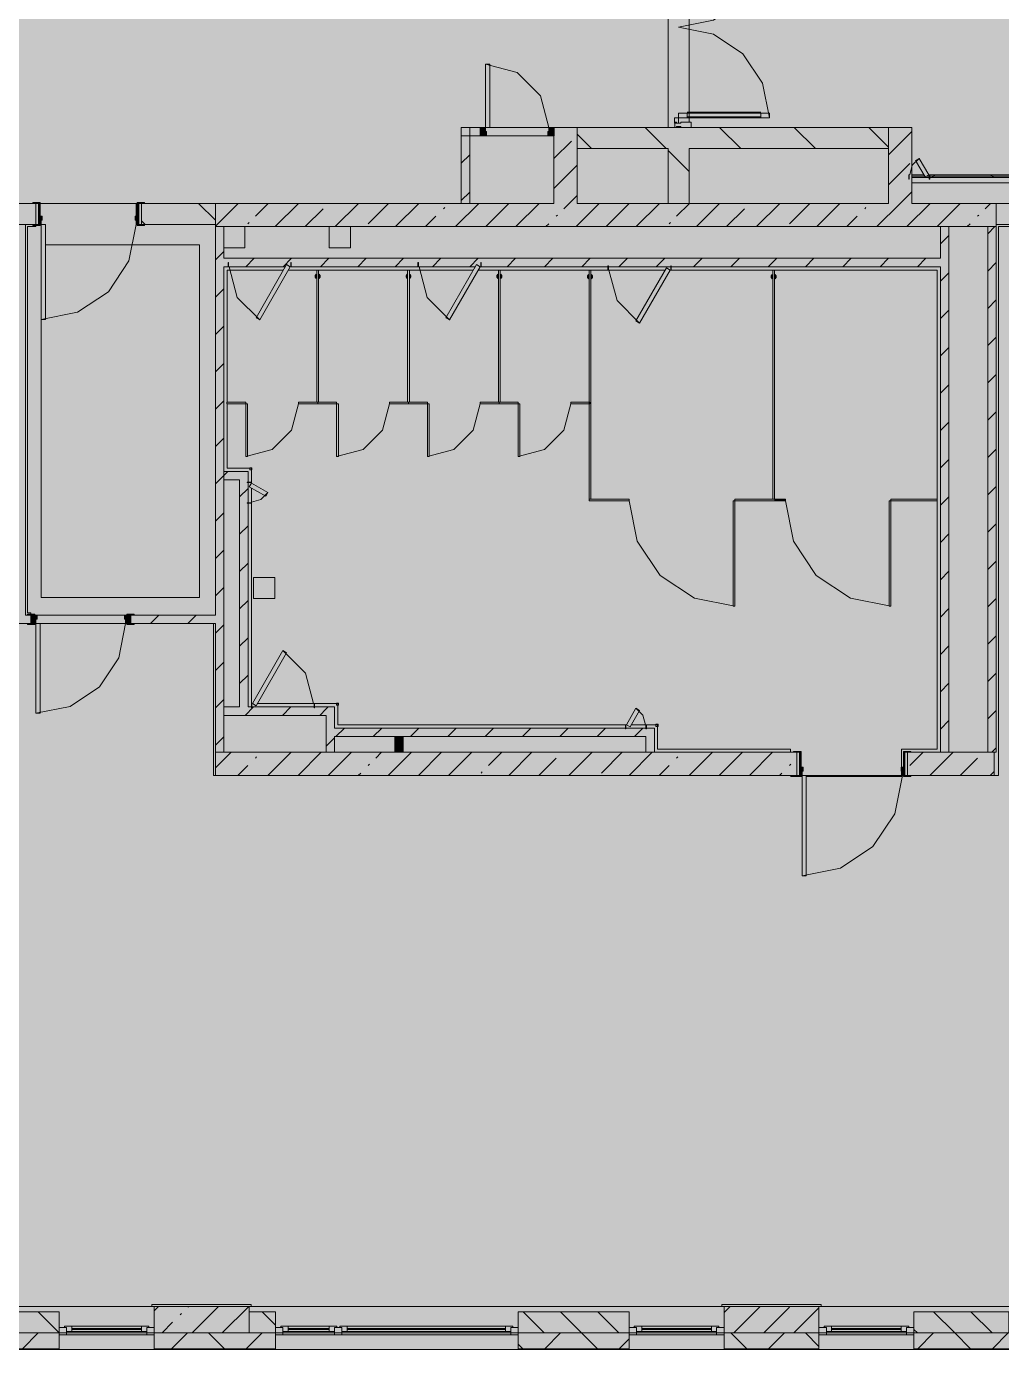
# Model space of a CAD drawing. Header units: millimetres. Extents: x -3817 to 677485, y -22715 to 103890.
# Drawn here: x 29662.7 to 29735.4, y 201.1 to 299.8 of the extents above; entities that cross this region are included whole.
import ezdxf

# ---------------------------------------------------------------- set-up
doc = ezdxf.new("R2010")
doc.units = ezdxf.units.MM
doc.layers.add('PDF _Геометрия', color=7, linetype='Continuous', true_color=0x1d1d1d)
doc.layers.add('PDF _Сплошная заливка', color=7, linetype='Continuous', true_color=0xffffff)

msp = doc.modelspace()

# ---------------------------------------------------------------- hatches: boundary and pattern name
at = {"layer": 'PDF _Сплошная заливка', "true_color": 0xd9d9d9, "transparency": 33554559}
for points in [[(29921.04, 201.109), (29921.04, 372.26), (29669.868, 372.325), (29669.868, 418.715), (29600.87, 418.715), (29600.87, 283.518), (29637.404, 283.518), (29637.404, 201.109), (29911.289, 201.109)], [(29702.04, 286.602), (29703.772, 286.602), (29703.772, 292.271), (29702.049, 292.263), (29702.04, 291.641)], [(29710.551, 290.696), (29710.551, 292.271), (29703.772, 292.271), (29703.772, 290.696), (29705.755, 290.696)], [(29727, 290.696), (29727, 292.271), (29712.126, 292.271), (29712.126, 290.696), (29720.436, 290.696)], [(29720.436, 284.87), (29735.039, 284.87), (29735.039, 286.602), (29676.773, 286.602), (29676.773, 284.87), (29713.096, 284.87)], [(29730.866, 245.659), (29731.496, 245.659), (29731.496, 284.87), (29730.866, 284.87), (29730.866, 249.06)], [(29734.881, 245.659), (29735.039, 245.659), (29735.039, 284.87), (29734.409, 284.87), (29734.409, 245.659)], [(29682.442, 281.878), (29696.173, 281.878), (29696.263, 282.035), (29696.615, 281.878), (29730.866, 281.878), (29730.866, 282.508), (29677.403, 282.508), (29677.403, 281.878), (29682, 281.878), (29682.091, 282.035), (29682.363, 281.878)], [(29678.584, 265.973), (29679.214, 265.973), (29679.214, 266.603), (29677.403, 266.603), (29677.403, 265.973)], [(29685.041, 245.659), (29685.67, 245.659), (29685.67, 249.044), (29685.041, 249.044), (29685.041, 248.414)], [(29708.898, 246.84), (29708.898, 247.469), (29685.67, 247.469), (29685.67, 246.84), (29705.755, 246.84)]]:
    msp.add_hatch(color=254, dxfattribs=at).paths.add_polyline_path(points)
h = msp.add_hatch(color=254, dxfattribs=at)
h.paths.add_polyline_path([(29710.551, 286.602), (29712.126, 286.602), (29712.126, 292.271), (29710.551, 292.271), (29710.551, 288.681)], flags=0)
h.paths.add_polyline_path([(29710.551, 307.231), (29712.126, 307.231), (29712.126, 308.648), (29710.551, 308.648)], flags=0)
at = {"layer": 'PDF _Сплошная заливка', "true_color": 0xcdcdcd, "transparency": 33554559}
for points in [[(29711.339, 292.98), (29718.11, 292.98), (29718.11, 293.334), (29711.339, 293.334), (29711.339, 293.083)], [(29720.436, 244.556), (29720.472, 244.556), (29720.436, 245.659), (29720.354, 245.659), (29720.354, 244.556)]]:
    msp.add_hatch(color=254, dxfattribs=at).paths.add_polyline_path(points)
at = {"layer": 'PDF _Сплошная заливка', "true_color": 0xd9d9d9, "transparency": 33554559}
h = msp.add_hatch(color=254, dxfattribs=at)
h.paths.add_polyline_path([(29729.829, 288.637), (29741.653, 288.637), (29741.653, 288.736), (29730, 288.736)], flags=0)
h.paths.add_polyline_path([(29729.018, 288.637), (29729.693, 288.637), (29729.636, 288.736), (29728.732, 288.736), (29728.732, 288.637)], flags=0)
h = msp.add_hatch(color=254, dxfattribs=at)
h.paths.add_polyline_path([(29764.479, 285.027), (29778.502, 285.027), (29778.502, 286.602), (29762.479, 286.602), (29762.479, 285.027)], flags=0)
h.paths.add_polyline_path([(29749.798, 285.027), (29751.062, 285.027), (29751.062, 286.602), (29735.039, 286.602), (29735.117, 285.027)], flags=0)
h.paths.add_polyline_path([(29662.6, 285.027), (29663.388, 285.027), (29663.388, 286.602), (29658.034, 286.602), (29658.034, 285.027), (29661.97, 285.027)], flags=0)
h.paths.add_polyline_path([(29671.262, 285.027), (29676.773, 285.027), (29676.773, 286.602), (29671.262, 286.602)], flags=0)
at = {"layer": 'PDF _Сплошная заливка', "true_color": 0xcdcbc5, "transparency": 33554559}
for points in [[(29678.225, 271.658), (29679.053, 271.658), (29679.053, 271.784), (29677.635, 271.784), (29677.635, 271.658)], [(29707.65, 264.422), (29707.65, 264.548), (29704.658, 264.548), (29704.658, 264.422), (29705.755, 264.422)]]:
    msp.add_hatch(color=9, dxfattribs=at).paths.add_polyline_path(points)
at = {"layer": 'PDF _Сплошная заливка', "true_color": 0xd9d9d9, "transparency": 33554559}
h = msp.add_hatch(color=254, dxfattribs=at)
h.paths.add_polyline_path([(29659.608, 255.264), (29662.994, 255.264), (29662.994, 255.894), (29659.608, 255.894)], flags=0)
h.paths.add_polyline_path([(29676.393, 255.264), (29676.773, 255.264), (29676.773, 255.894), (29670.474, 255.894), (29670.474, 255.264), (29670.71, 255.264)], flags=0)
h = msp.add_hatch(color=254, dxfattribs=at)
h.paths.add_polyline_path([(29720.157, 243.926), (29720.157, 245.659), (29676.773, 245.659), (29676.773, 243.926), (29719.921, 243.926)], flags=0)
h.paths.add_polyline_path([(29734.881, 243.926), (29734.881, 245.659), (29728.425, 245.659), (29728.425, 243.926), (29728.661, 243.926)], flags=0)
h = msp.add_hatch(color=254, dxfattribs=at)
h.paths.add_polyline_path([(29889.268, 202.353), (29891.096, 202.353), (29891.096, 203.928), (29888.734, 203.928), (29888.734, 202.353)], flags=0)
h.paths.add_polyline_path([(29856.452, 202.353), (29856.452, 203.928), (29848.184, 203.928), (29848.184, 202.353), (29852.565, 202.353)], flags=0)
h.paths.add_polyline_path([(29874.561, 202.353), (29874.561, 203.928), (29870.625, 203.928), (29870.625, 202.353)], flags=0)
h.paths.add_polyline_path([(29764.479, 202.353), (29771.415, 202.353), (29771.415, 203.928), (29763.148, 203.928), (29763.148, 202.353)], flags=0)
h.paths.add_polyline_path([(29792.675, 202.353), (29799.761, 202.353), (29799.761, 203.928), (29792.675, 203.928)], flags=0)
h.paths.add_polyline_path([(29806.847, 202.353), (29813.934, 202.353), (29813.934, 203.928), (29806.847, 203.928)], flags=0)
h.paths.add_polyline_path([(29745.038, 202.353), (29745.038, 203.928), (29743.07, 203.928), (29743.07, 202.353)], flags=0)
h.paths.add_polyline_path([(29830.075, 202.353), (29830.075, 203.928), (29828.106, 203.928), (29828.106, 202.353)], flags=0)
h.paths.add_polyline_path([(29661.712, 202.353), (29665.12, 202.353), (29665.12, 203.928), (29658.821, 203.928), (29658.821, 202.353)], flags=0)
h.paths.add_polyline_path([(29679.293, 202.353), (29681.261, 202.353), (29681.261, 203.928), (29679.293, 203.928), (29679.293, 203.585)], flags=0)
h.paths.add_polyline_path([(29735.117, 202.353), (29735.984, 202.353), (29735.984, 203.928), (29728.897, 203.928), (29728.897, 202.353)], flags=0)
h.paths.add_polyline_path([(29707.638, 202.353), (29707.638, 203.928), (29699.371, 203.928), (29699.371, 202.353), (29705.755, 202.353)], flags=0)
h = msp.add_hatch(color=254, dxfattribs=at)
h.paths.add_polyline_path([(29889.268, 201.172), (29891.096, 201.172), (29891.096, 202.353), (29881.648, 202.353), (29881.648, 201.172), (29881.927, 201.172)], flags=0)
h.paths.add_polyline_path([(29909.206, 201.172), (29919.835, 201.172), (29919.835, 202.353), (29909.206, 202.353)], flags=0)
h.paths.add_polyline_path([(29806.847, 201.172), (29813.934, 201.172), (29813.934, 202.353), (29806.847, 202.353)], flags=0)
h.paths.add_polyline_path([(29797.511, 201.172), (29799.761, 201.172), (29799.761, 202.353), (29792.675, 202.353), (29792.675, 201.172), (29793.841, 201.172)], flags=0)
h.paths.add_polyline_path([(29823.203, 201.172), (29830.075, 201.172), (29830.075, 202.353), (29821.02, 202.353), (29821.02, 201.172)], flags=0)
h.paths.add_polyline_path([(29848.184, 201.172), (29856.452, 201.172), (29856.452, 202.353), (29848.184, 202.353)], flags=0)
h.paths.add_polyline_path([(29863.538, 201.172), (29874.561, 201.172), (29874.561, 202.353), (29863.538, 202.353)], flags=0)
h.paths.add_polyline_path([(29707.638, 201.172), (29707.638, 202.353), (29699.371, 202.353), (29699.371, 201.172), (29705.755, 201.172)], flags=0)
h.paths.add_polyline_path([(29778.502, 201.172), (29785.588, 201.172), (29785.588, 202.353), (29778.502, 202.353)], flags=0)
h.paths.add_polyline_path([(29764.479, 201.172), (29771.415, 201.172), (29771.415, 202.353), (29763.148, 202.353), (29763.148, 201.172)], flags=0)
h.paths.add_polyline_path([(29721.811, 201.172), (29721.811, 202.353), (29714.725, 202.353), (29714.725, 201.172), (29720.436, 201.172)], flags=0)
h.paths.add_polyline_path([(29745.038, 201.172), (29745.038, 202.353), (29728.897, 202.353), (29728.897, 201.172), (29742.458, 201.172)], flags=0)
h.paths.add_polyline_path([(29665.12, 201.172), (29665.12, 202.353), (29658.821, 202.353), (29658.821, 201.172), (29661.712, 201.172)], flags=0)
h.paths.add_polyline_path([(29647.031, 201.172), (29651.735, 201.172), (29651.735, 202.353), (29637.404, 202.353), (29637.404, 201.172)], flags=0)
h.paths.add_polyline_path([(29672.206, 201.172), (29681.261, 201.172), (29681.261, 202.353), (29672.206, 202.353)], flags=0)

# ---------------------------------------------------------------- linework, layer by layer
at = {"layer": 'PDF _Геометрия', "color": 8, "lineweight": 9, "true_color": 0x737373}
for points in [[(29711.496, 292.271), (29710.551, 292.271), (29710.551, 292.429), (29710.551, 307.231), (29711.496, 307.231)], [(29712.126, 306.853), (29712.126, 292.649)], [(29697.246, 292.271), (29702.04, 292.271), (29703.772, 292.271), (29703.772, 290.696), (29710.551, 290.696), (29710.551, 286.602), (29712.126, 286.602), (29712.126, 290.696), (29727, 290.696), (29727, 292.271), (29728.732, 292.271), (29728.732, 286.602), (29735.039, 286.602), (29735.039, 285.027), (29735.039, 284.87), (29682.442, 284.87), (29677.718, 284.87), (29677.403, 284.87), (29676.773, 284.87), (29676.773, 255.894), (29670.71, 255.894)], [(29702.04, 292.207), (29702.104, 292.271)], [(29727, 292.271), (29712.126, 292.271), (29710.551, 292.271), (29703.772, 292.271)], [(29710.406, 290.696), (29708.831, 292.271)], [(29715.974, 290.696), (29714.399, 292.271)], [(29721.541, 290.696), (29719.967, 292.271)], [(29727, 290.806), (29725.534, 292.271)], [(29696.537, 291.641), (29702.04, 291.641), (29702.04, 286.602), (29682.442, 286.602), (29677.718, 286.602), (29676.773, 286.602), (29676.773, 285.027), (29676.773, 284.87)], [(29702.04, 289.962), (29703.334, 291.256)], [(29704.839, 290.696), (29703.772, 291.763)], [(29727, 290.226), (29728.732, 291.959)], [(29695.119, 289.595), (29695.749, 290.225)], [(29727, 290.696), (29727, 286.602), (29712.126, 286.602), (29710.551, 286.602), (29703.772, 286.602), (29703.772, 290.696)], [(29712.126, 288.976), (29710.551, 290.551)], [(29702.04, 287.717), (29703.772, 289.449)], [(29727, 287.982), (29728.59, 289.572)], [(29728.732, 288.736), (29729.636, 288.736), (29728.732, 288.736), (29728.732, 288.145), (29741.653, 288.145), (29741.653, 288.736), (29730, 288.736)], [(29729.693, 288.637), (29728.732, 288.637)], [(29741.653, 288.539), (29728.732, 288.539)], [(29741.653, 288.637), (29729.829, 288.637)], [(29730.252, 288.539), (29730.351, 288.637), (29730.449, 288.736)], [(29734.834, 288.539), (29734.735, 288.637), (29734.637, 288.736)], [(29695.119, 286.811), (29695.749, 287.441)], [(29702.773, 286.205), (29703.17, 286.602), (29703.772, 287.204)], [(29726.133, 284.87), (29727.865, 286.602), (29728.732, 287.469)], [(29730.078, 288.145), (29728.732, 288.145)], [(29662.758, 255.894), (29662.6, 255.894), (29662.6, 285.027), (29661.97, 285.027), (29658.034, 285.027), (29658.034, 286.602), (29663.152, 286.602)], [(29663.388, 285.027), (29663.388, 286.602)], [(29671.262, 286.602), (29671.262, 285.027)], [(29671.498, 285.027), (29676.773, 285.027), (29676.773, 286.602), (29671.498, 286.602)], [(29676.773, 285.356), (29675.528, 286.602)], [(29676.773, 284.9), (29678.475, 286.602)], [(29679.762, 285.644), (29680.72, 286.602)], [(29681.233, 284.87), (29682.965, 286.602)], [(29685.723, 284.87), (29687.455, 286.602)], [(29688.181, 285.082), (29689.7, 286.602)], [(29690.213, 284.87), (29691.945, 286.602)], [(29693.793, 286.205), (29693.886, 286.298)], [(29694.703, 284.87), (29696.435, 286.602)], [(29696.948, 284.87), (29698.68, 286.602)], [(29699.193, 284.87), (29700.925, 286.602)], [(29703.683, 284.87), (29705.415, 286.602)], [(29705.928, 284.87), (29707.66, 286.602)], [(29708.173, 284.87), (29709.905, 286.602)], [(29711.192, 285.644), (29712.15, 286.602)], [(29712.663, 284.87), (29714.395, 286.602)], [(29717.153, 284.87), (29718.885, 286.602)], [(29719.61, 285.082), (29721.13, 286.602)], [(29721.643, 284.87), (29723.375, 286.602)], [(29725.223, 286.205), (29725.316, 286.298)], [(29728.378, 284.87), (29730.11, 286.602)], [(29730.623, 284.87), (29732.355, 286.602)], [(29734.203, 286.205), (29734.6, 286.602)], [(29671.535, 285.027), (29671.262, 285.3)], [(29683.478, 284.87), (29684.813, 286.205)], [(29692.458, 284.87), (29693.232, 285.644)], [(29702.212, 285.644), (29702.305, 285.737)], [(29714.908, 284.87), (29716.243, 286.205)], [(29723.888, 284.87), (29724.662, 285.644)], [(29733.642, 285.644), (29733.735, 285.737)], [(29637.341, 283.518), (29637.341, 285.027), (29637.381, 285.027), (29638.586, 285.027), (29638.586, 284.988), (29638.586, 284.964), (29638.586, 202.353), (29651.735, 202.353), (29651.735, 203.928), (29651.896, 203.928), (29651.896, 202.353), (29658.821, 202.353), (29665.12, 202.353), (29665.12, 201.109), (29665.12, 202.353), (29672.206, 202.353)], [(29662.6, 285.027), (29663.152, 285.027)], [(29696.615, 281.878), (29730.866, 281.878), (29730.866, 245.659), (29731.496, 245.659), (29731.496, 284.87), (29730.866, 284.87), (29730.866, 282.508), (29696.615, 282.508), (29691.891, 282.508), (29682.442, 282.508), (29677.718, 282.508), (29677.403, 282.508), (29677.403, 284.87), (29677.403, 283.295)], [(29678.978, 284.87), (29677.718, 284.87)], [(29679.201, 285.082), (29679.294, 285.176)], [(29686.852, 284.87), (29685.277, 284.87)], [(29701.438, 284.87), (29701.651, 285.082)], [(29710.631, 285.082), (29710.724, 285.176)], [(29732.868, 284.87), (29733.08, 285.082)], [(29734.409, 284.344), (29734.935, 284.87)], [(29664.096, 283.511), (29675.592, 283.511), (29675.592, 257.213), (29663.781, 257.213), (29663.781, 283.511)], [(29730.866, 283.585), (29731.496, 284.214)], [(29676.773, 282.384), (29677.403, 283.014)], [(29679.051, 281.878), (29679.681, 282.508)], [(29681.834, 281.878), (29682.464, 282.508)], [(29684.618, 281.878), (29685.248, 282.508)], [(29687.402, 281.878), (29688.032, 282.508)], [(29690.186, 281.878), (29690.816, 282.508)], [(29692.97, 281.878), (29693.6, 282.508)], [(29695.753, 281.878), (29696.383, 282.508)], [(29698.537, 281.878), (29699.167, 282.508)], [(29701.321, 281.878), (29701.951, 282.508)], [(29704.105, 281.878), (29704.735, 282.508)], [(29706.889, 281.878), (29707.518, 282.508)], [(29709.672, 281.878), (29710.302, 282.508)], [(29712.456, 281.878), (29713.086, 282.508)], [(29715.24, 281.878), (29715.87, 282.508)], [(29718.024, 281.878), (29718.654, 282.508)], [(29720.807, 281.878), (29721.437, 282.508)], [(29723.591, 281.878), (29724.221, 282.508)], [(29726.375, 281.878), (29727.005, 282.508)], [(29729.159, 281.878), (29729.789, 282.508)], [(29670.71, 255.264), (29676.773, 255.264), (29676.773, 245.659), (29677.403, 245.659), (29677.403, 281.878), (29677.718, 281.878), (29682, 281.878)], [(29682.442, 281.878), (29691.891, 281.878), (29696.173, 281.878)], [(29684.302, 281.32), (29684.231, 281.223), (29684.231, 281.104), (29684.302, 281.007)], [(29684.529, 281.007), (29684.6, 281.104), (29684.6, 281.223), (29684.529, 281.32)], [(29691.074, 281.322), (29691.07, 281.32), (29691, 281.223), (29691, 281.104), (29691.07, 281.007), (29691.074, 281.006)], [(29691.298, 281.007), (29691.368, 281.104), (29691.368, 281.223), (29691.298, 281.32)], [(29697.839, 281.32), (29697.768, 281.223), (29697.768, 281.104), (29697.839, 281.007)], [(29698.066, 281.007), (29698.137, 281.104), (29698.137, 281.223), (29698.066, 281.32)], [(29704.607, 281.296), (29704.537, 281.199), (29704.537, 281.08), (29704.607, 280.983)], [(29704.835, 280.983), (29704.905, 281.08), (29704.905, 281.199), (29704.835, 281.296)], [(29718.311, 281.296), (29718.241, 281.199), (29718.241, 281.08), (29718.311, 280.983)], [(29718.539, 280.983), (29718.609, 281.08), (29718.609, 281.199), (29718.539, 281.296)], [(29730.866, 280.801), (29731.496, 281.431)], [(29734.409, 281.56), (29735.039, 282.19)], [(29684.332, 281.248), (29684.297, 281.164), (29684.332, 281.08)], [(29684.499, 281.08), (29684.534, 281.164), (29684.499, 281.248)], [(29691.1, 281.248), (29691.065, 281.164), (29691.1, 281.08)], [(29691.268, 281.08), (29691.303, 281.164), (29691.268, 281.248)], [(29697.869, 281.248), (29697.834, 281.164), (29697.869, 281.08)], [(29698.036, 281.08), (29698.071, 281.164), (29698.036, 281.248)], [(29704.637, 281.223), (29704.602, 281.139), (29704.637, 281.055)], [(29704.805, 281.055), (29704.84, 281.139), (29704.805, 281.223)], [(29718.341, 281.223), (29718.307, 281.139), (29718.341, 281.055)], [(29718.509, 281.055), (29718.544, 281.139), (29718.509, 281.223)], [(29676.773, 279.6), (29677.403, 280.23)], [(29734.409, 278.776), (29735.039, 279.406)], [(29730.866, 278.017), (29731.496, 278.647)], [(29676.773, 276.816), (29677.403, 277.446)], [(29734.409, 275.993), (29735.039, 276.623)], [(29730.866, 275.233), (29731.496, 275.863)], [(29676.773, 274.033), (29677.403, 274.662)], [(29734.409, 273.209), (29735.039, 273.839)], [(29730.866, 272.449), (29731.496, 273.079)], [(29676.773, 271.249), (29677.403, 271.879)], [(29679.053, 267.721), (29679.053, 271.658), (29679.179, 271.658), (29679.179, 267.721), (29679.053, 267.721), (29681.021, 268.248), (29682.462, 269.689), (29682.989, 271.658)], [(29685.824, 267.721), (29685.824, 271.658), (29685.95, 271.658), (29685.95, 267.721), (29685.824, 267.721), (29687.792, 268.248), (29689.233, 269.689), (29689.761, 271.658)], [(29692.595, 267.721), (29692.595, 271.658), (29692.721, 271.658), (29692.721, 267.721), (29692.595, 267.721), (29694.564, 268.248), (29696.005, 269.689), (29696.532, 271.658)], [(29699.367, 267.721), (29699.367, 271.658), (29699.493, 271.658), (29699.493, 267.721), (29699.367, 267.721), (29701.335, 268.248), (29702.776, 269.689), (29703.304, 271.658)], [(29734.409, 270.425), (29735.039, 271.055)], [(29730.866, 269.666), (29731.496, 270.296)], [(29676.773, 268.465), (29677.403, 269.095)], [(29730.866, 266.882), (29731.496, 267.512)], [(29734.409, 267.641), (29735.039, 268.271)], [(29676.773, 265.681), (29677.403, 266.311), (29677.695, 266.603)], [(29734.409, 264.857), (29735.039, 265.487)], [(29678.584, 264.708), (29679.214, 265.338)], [(29730.866, 264.098), (29731.496, 264.728)], [(29676.773, 262.897), (29677.403, 263.527)], [(29707.65, 264.422), (29708.249, 261.408), (29709.956, 258.854), (29712.511, 257.147), (29715.524, 256.548), (29715.398, 256.548), (29715.398, 264.422), (29715.524, 264.422), (29715.524, 256.548)], [(29719.303, 264.422), (29719.902, 261.408), (29721.609, 258.854), (29724.164, 257.147), (29727.177, 256.548), (29727.051, 256.548), (29727.051, 264.422), (29727.177, 264.422), (29727.177, 256.548)], [(29678.584, 261.925), (29679.214, 262.555)], [(29734.409, 262.074), (29735.039, 262.704)], [(29730.866, 261.314), (29731.496, 261.944)], [(29676.773, 260.114), (29677.403, 260.744)], [(29678.584, 259.141), (29679.214, 259.771)], [(29734.409, 259.29), (29735.039, 259.92)], [(29730.866, 258.531), (29731.496, 259.16)], [(29676.773, 257.33), (29677.403, 257.96)], [(29678.584, 256.357), (29679.214, 256.987)], [(29734.409, 256.506), (29735.039, 257.136)], [(29662.994, 255.264), (29662.994, 255.894)], [(29663.309, 255.894), (29670.159, 255.894)], [(29670.474, 255.894), (29670.474, 255.264)], [(29671.924, 255.264), (29672.554, 255.894)], [(29674.708, 255.264), (29675.338, 255.894)], [(29730.866, 255.747), (29731.496, 256.377)], [(29659.608, 244.359), (29659.608, 255.264), (29662.758, 255.264)], [(29670.159, 255.264), (29663.388, 255.264)], [(29676.773, 254.546), (29677.403, 255.176)], [(29678.584, 253.573), (29679.214, 254.203)], [(29734.409, 253.722), (29735.039, 254.352)], [(29730.866, 252.963), (29731.496, 253.593)], [(29676.773, 251.762), (29677.403, 252.392)], [(29678.584, 250.789), (29679.214, 251.419)], [(29730.866, 250.179), (29731.496, 250.809)], [(29734.409, 250.939), (29735.039, 251.568)], [(29676.773, 248.979), (29677.403, 249.608)], [(29678.993, 248.414), (29679.623, 249.044)], [(29681.777, 248.414), (29682.406, 249.044)], [(29684.56, 248.414), (29685.041, 248.895), (29685.19, 249.044)], [(29734.409, 248.155), (29735.039, 248.785)], [(29730.866, 247.395), (29731.496, 248.025)], [(29676.773, 246.195), (29677.403, 246.825)], [(29685.041, 246.111), (29685.67, 246.741)], [(29685.769, 246.84), (29686.399, 247.469)], [(29688.553, 246.84), (29689.183, 247.469)], [(29691.337, 246.84), (29691.967, 247.469)], [(29694.121, 246.84), (29694.751, 247.469)], [(29696.905, 246.84), (29697.534, 247.469)], [(29699.688, 246.84), (29700.318, 247.469)], [(29702.472, 246.84), (29703.102, 247.469)], [(29705.256, 246.84), (29705.886, 247.469)], [(29708.04, 246.84), (29708.67, 247.469)], [(29690.158, 245.661), (29690.788, 246.291)], [(29734.696, 245.659), (29735.039, 246.001)], [(29676.773, 244.49), (29677.942, 245.659)], [(29676.773, 245.659), (29676.773, 243.926), (29719.921, 243.926)], [(29719.921, 245.659), (29677.403, 245.659)], [(29679.762, 245.234), (29679.855, 245.327)], [(29680.699, 243.926), (29682.432, 245.659)], [(29682.944, 243.926), (29684.677, 245.659)], [(29685.189, 243.926), (29686.922, 245.659)], [(29688.181, 244.673), (29688.274, 244.766)], [(29688.742, 245.234), (29689.167, 245.659)], [(29689.679, 243.926), (29691.412, 245.659)], [(29691.924, 243.926), (29693.657, 245.659)], [(29694.169, 243.926), (29695.902, 245.659)], [(29697.161, 244.673), (29698.147, 245.659)], [(29698.659, 243.926), (29700.392, 245.659)], [(29700.904, 243.926), (29702.212, 245.234)], [(29703.149, 243.926), (29704.882, 245.659)], [(29705.579, 244.111), (29707.127, 245.659)], [(29707.639, 243.926), (29709.371, 245.659)], [(29711.192, 245.234), (29711.285, 245.327)], [(29712.129, 243.926), (29713.861, 245.659)], [(29714.374, 243.926), (29716.106, 245.659)], [(29716.619, 243.926), (29718.351, 245.659)], [(29719.61, 244.673), (29719.704, 244.766)], [(29720.157, 243.926), (29720.157, 245.659)], [(29728.425, 245.659), (29728.425, 243.926)], [(29728.59, 244.673), (29729.576, 245.659)], [(29728.661, 243.926), (29734.881, 243.926), (29734.881, 245.659), (29734.409, 245.659), (29731.496, 245.659)], [(29730.866, 245.659), (29728.661, 245.659)], [(29730.089, 243.926), (29731.821, 245.659)], [(29732.334, 243.926), (29733.642, 245.234)], [(29678.454, 243.926), (29679.201, 244.673)], [(29687.434, 243.926), (29687.619, 244.111)], [(29696.599, 244.111), (29696.693, 244.205)], [(29709.884, 243.926), (29710.631, 244.673)], [(29718.864, 243.926), (29719.049, 244.111)], [(29734.579, 243.926), (29734.881, 244.229)], [(29658.978, 232.076), (29658.978, 203.928), (29658.821, 203.928), (29658.821, 202.353), (29665.12, 202.353), (29665.12, 203.928), (29659.608, 203.928), (29659.608, 232.076)], [(29659.766, 204.321), (29659.608, 204.321), (29659.766, 204.321), (29659.774, 204.321), (29743.07, 204.321), (29743.227, 204.321), (29743.235, 204.321), (29778.502, 204.321), (29778.344, 204.321)], [(29679.446, 204.321), (29672.045, 204.321)], [(29672.206, 204.003), (29672.524, 204.321)], [(29674.711, 204.263), (29674.769, 204.321)], [(29675.046, 202.353), (29677.014, 204.321)], [(29677.291, 202.353), (29679.259, 204.321)], [(29721.964, 204.321), (29714.563, 204.321)], [(29714.725, 203.867), (29715.179, 204.321)], [(29715.456, 202.353), (29717.424, 204.321)], [(29665.12, 202.361), (29663.553, 203.928)], [(29672.206, 203.928), (29672.206, 202.353), (29681.261, 202.353), (29681.261, 203.928), (29679.293, 203.928)], [(29674.15, 203.702), (29674.243, 203.795)], [(29681.261, 202.922), (29680.256, 203.928)], [(29714.725, 202.353), (29707.638, 202.353), (29707.638, 201.109), (29707.638, 202.353), (29699.371, 202.353), (29699.371, 203.928), (29707.638, 203.928), (29707.638, 202.353), (29714.725, 202.353), (29714.725, 201.109), (29714.725, 202.353), (29721.811, 202.353), (29721.811, 201.109), (29721.811, 202.353), (29728.897, 202.353)], [(29701.317, 202.353), (29699.742, 203.928)], [(29705.282, 201.172), (29704.101, 202.353), (29702.526, 203.928)], [(29706.885, 202.353), (29705.31, 203.928)], [(29717.701, 202.353), (29719.61, 204.263)], [(29719.946, 202.353), (29721.811, 204.218)], [(29771.415, 202.353), (29763.148, 202.353), (29763.148, 201.109), (29763.148, 202.353), (29745.038, 202.353), (29743.07, 202.353), (29735.984, 202.353), (29728.897, 202.353), (29728.897, 203.928), (29735.984, 203.928), (29735.984, 202.353), (29728.897, 202.353), (29728.897, 201.109), (29728.897, 202.353), (29721.811, 202.353)], [(29733.12, 201.172), (29731.939, 202.353), (29730.364, 203.928)], [(29734.722, 202.353), (29733.148, 203.928)], [(29662.372, 201.172), (29663.553, 202.353)], [(29665.671, 202.762), (29665.12, 202.762)], [(29699.371, 202.353), (29681.261, 202.353), (29681.261, 201.109), (29681.261, 202.353), (29672.206, 202.353), (29672.206, 201.109), (29672.206, 202.353), (29665.12, 202.353)], [(29665.514, 202.841), (29671.813, 202.841)], [(29666.065, 202.841), (29666.065, 202.447)], [(29666.065, 202.684), (29671.262, 202.684)], [(29671.262, 202.605), (29666.065, 202.605)], [(29671.262, 202.841), (29671.262, 202.447)], [(29672.206, 202.762), (29671.655, 202.762)], [(29672.801, 202.353), (29673.588, 203.14)], [(29673.507, 201.172), (29674.688, 202.353)], [(29677.444, 201.172), (29676.263, 202.353)], [(29679.075, 201.172), (29680.256, 202.353)], [(29681.812, 202.762), (29681.261, 202.762)], [(29707.638, 202.353), (29699.371, 202.353), (29699.371, 201.109), (29699.371, 202.353), (29681.261, 202.353)], [(29681.655, 202.841), (29685.828, 202.841)], [(29682.206, 202.841), (29682.206, 202.447)], [(29682.206, 202.684), (29685.277, 202.684)], [(29685.277, 202.605), (29682.206, 202.605)], [(29685.277, 202.841), (29685.277, 202.447)], [(29686.064, 202.841), (29698.977, 202.841)], [(29686.615, 202.841), (29686.615, 202.447)], [(29686.615, 202.684), (29698.426, 202.684)], [(29698.426, 202.605), (29686.615, 202.605)], [(29698.426, 202.841), (29698.426, 202.447)], [(29699.371, 202.762), (29698.82, 202.762)], [(29701.345, 201.172), (29702.526, 202.353)], [(29708.189, 202.762), (29707.638, 202.762)], [(29708.032, 202.841), (29714.331, 202.841)], [(29708.583, 202.841), (29708.583, 202.447)], [(29708.583, 202.684), (29713.78, 202.684)], [(29713.78, 202.605), (29708.583, 202.605)], [(29713.78, 202.841), (29713.78, 202.447)], [(29714.725, 202.762), (29714.173, 202.762)], [(29716.417, 201.172), (29715.236, 202.353)], [(29718.048, 201.172), (29719.229, 202.353)], [(29721.811, 201.346), (29720.804, 202.353)], [(29722.362, 202.762), (29721.811, 202.762)], [(29722.205, 202.841), (29728.504, 202.841)], [(29722.756, 202.841), (29722.756, 202.447)], [(29722.756, 202.684), (29727.952, 202.684)], [(29727.952, 202.605), (29722.756, 202.605)], [(29727.952, 202.841), (29727.952, 202.447)], [(29728.897, 202.762), (29728.346, 202.762)], [(29729.155, 202.353), (29728.897, 202.611)], [(29729.183, 201.172), (29730.364, 202.353)], [(29734.75, 201.172), (29735.931, 202.353)], [(29665.12, 202.211), (29672.206, 202.211)], [(29681.261, 202.211), (29699.371, 202.211)], [(29698.82, 202.211), (29681.812, 202.211)], [(29699.714, 201.172), (29699.371, 201.515)], [(29706.913, 201.172), (29707.638, 201.898)], [(29707.638, 202.211), (29714.725, 202.211)], [(29721.811, 202.211), (29728.897, 202.211)], [(29658.821, 201.172), (29665.12, 201.172)], [(29658.821, 201.148), (29665.12, 201.148)], [(29672.206, 201.172), (29681.261, 201.172)], [(29672.206, 201.148), (29681.261, 201.148)], [(29699.371, 201.172), (29707.638, 201.172)], [(29699.371, 201.148), (29707.638, 201.148)], [(29714.725, 201.172), (29721.811, 201.172)], [(29714.725, 201.148), (29721.811, 201.148)], [(29728.897, 201.172), (29745.038, 201.172)], [(29728.897, 201.148), (29745.038, 201.148)]]:
    msp.add_lwpolyline(points, dxfattribs=at)
at = {"layer": 'PDF _Геометрия', "color": 9, "lineweight": 9, "true_color": 0xb7b7b7}
for points in [[(29711.339, 292.586), (29711.339, 292.98), (29711.339, 292.586), (29711.024, 292.586), (29711.024, 292.98), (29711.339, 292.98), (29718.11, 292.98), (29717.595, 295.571), (29716.127, 297.768), (29713.93, 299.236), (29711.339, 299.751), (29713.93, 300.267), (29716.127, 301.734), (29717.595, 303.931), (29718.11, 306.523), (29711.339, 306.523), (29711.024, 306.523), (29711.339, 306.523), (29711.339, 306.916), (29711.339, 306.523), (29711.024, 306.523), (29711.024, 306.916), (29711.024, 306.523), (29711.339, 306.523)], [(29701.655, 292.271), (29701.022, 294.633), (29699.293, 296.362), (29696.931, 296.995)], [(29717.48, 293.405), (29711.969, 293.405)], [(29711.969, 292.98), (29711.969, 293.334)], [(29717.48, 292.98), (29717.48, 293.334)], [(29697.246, 292.271), (29701.734, 292.271), (29696.931, 292.271)], [(29702.04, 292.271), (29711.496, 292.271)], [(29711.339, 292.98), (29711.024, 292.98), (29711.024, 292.586)], [(29717.48, 293.058), (29711.969, 293.058)], [(29712.284, 292.271), (29728.732, 292.271), (29728.732, 288.736), (29729.636, 288.736)], [(29695.749, 286.602), (29702.04, 286.602), (29702.04, 291.641)], [(29701.734, 291.641), (29696.852, 291.641), (29701.734, 291.641)], [(29728.582, 288.736), (29728.772, 289.444), (29729.291, 289.963)], [(29730, 288.736), (29741.653, 288.736), (29741.653, 286.602), (29751.076, 286.602)], [(29658.064, 286.602), (29663.152, 286.602)], [(29670.868, 285.657), (29670.868, 286.602), (29663.703, 286.602), (29670.947, 286.602)], [(29671.498, 286.602), (29695.119, 286.602)], [(29670.868, 285.342), (29670.868, 285.027), (29670.328, 282.315), (29668.792, 280.016), (29666.493, 278.48), (29663.781, 277.941)], [(29751.062, 285.372), (29751.062, 284.87), (29735.204, 284.87), (29735.204, 243.926), (29728.661, 243.926)], [(29670.71, 255.894), (29676.773, 255.894), (29676.773, 284.87)], [(29676.773, 285.027), (29676.616, 285.027), (29671.498, 285.027)], [(29734.881, 243.926), (29735.204, 243.926), (29735.204, 284.87), (29751.062, 284.87)], [(29677.797, 281.878), (29678.409, 279.594), (29680.08, 277.923)], [(29691.969, 281.878), (29692.581, 279.594), (29694.253, 277.923)], [(29706.142, 281.634), (29706.754, 279.35), (29708.426, 277.679)], [(29679.458, 264.319), (29680.167, 264.509), (29680.685, 265.028)], [(29670.08, 255.264), (29669.571, 252.703), (29668.12, 250.532), (29665.949, 249.081), (29663.388, 248.572)], [(29719.921, 243.926), (29676.624, 243.926), (29676.624, 255.264), (29670.71, 255.264)], [(29676.624, 255.264), (29676.624, 243.926), (29676.773, 243.926)], [(29684.104, 249.288), (29683.492, 251.572), (29681.82, 253.243)], [(29708.859, 247.714), (29708.669, 248.422), (29708.15, 248.941)], [(29719.693, 243.855), (29720.551, 243.855)], [(29728.031, 243.926), (29727.462, 241.064), (29725.84, 238.637), (29723.414, 237.016), (29720.551, 236.446)], [(29728.11, 243.926), (29720.551, 243.926)], [(29720.866, 243.855), (29727.96, 243.855), (29727.96, 244.525), (29727.96, 243.926)]]:
    msp.add_lwpolyline(points, dxfattribs=at)
for points in [[(29696.931, 296.995), (29696.931, 292.271), (29697.246, 292.271), (29697.246, 296.995)], [(29711.339, 293.334), (29711.339, 292.98), (29718.11, 292.98), (29718.11, 293.334), (29711.339, 293.334), (29711.339, 292.98), (29718.11, 292.98), (29718.11, 293.334)], [(29696.734, 291.641), (29696.734, 292.271), (29696.537, 292.271), (29696.537, 291.641)], [(29696.931, 292.271), (29696.734, 292.271), (29696.734, 291.641), (29697.01, 291.641), (29697.01, 291.956), (29696.931, 291.956)], [(29701.655, 292.271), (29701.655, 291.956), (29701.576, 291.956), (29701.576, 291.641), (29701.852, 291.641), (29701.852, 292.271)], [(29701.852, 291.641), (29702.049, 291.641), (29702.049, 292.271), (29701.852, 292.271)], [(29711.339, 292.98), (29711.024, 292.98), (29711.024, 292.586), (29711.024, 292.98), (29711.339, 292.98), (29711.339, 292.586)], [(29729.291, 289.963), (29729.018, 289.806), (29729.727, 288.578), (29730, 288.736)], [(29728.543, 288.421), (29728.543, 288.736), (29728.504, 288.736), (29728.504, 288.421)], [(29730.039, 288.421), (29730.078, 288.421), (29730.078, 288.736), (29730.039, 288.736)], [(29663.703, 286.665), (29663.152, 286.665), (29663.152, 286.602), (29663.703, 286.602)], [(29663.585, 286.602), (29663.388, 286.602), (29663.388, 285.027), (29663.585, 285.027)], [(29663.703, 286.602), (29663.585, 286.602), (29663.585, 285.657), (29663.703, 285.657)], [(29670.947, 286.665), (29670.947, 286.602), (29671.498, 286.602), (29671.498, 286.665)], [(29670.947, 286.602), (29670.947, 285.657), (29671.065, 285.657), (29671.065, 286.602)], [(29671.065, 286.602), (29671.065, 285.027), (29671.262, 285.027), (29671.262, 286.602)], [(29663.781, 285.027), (29663.781, 285.342), (29663.86, 285.342), (29663.86, 285.657), (29663.585, 285.657), (29663.585, 285.027)], [(29670.868, 285.027), (29671.065, 285.027), (29671.065, 285.657), (29670.789, 285.657), (29670.789, 285.342), (29670.868, 285.342)], [(29662.994, 255.957), (29662.994, 256.052), (29662.758, 256.052), (29662.758, 284.87), (29663.388, 284.87), (29663.388, 284.964), (29663.388, 284.87), (29662.758, 284.87), (29662.758, 256.052), (29662.994, 256.052)], [(29663.703, 285.027), (29663.152, 285.027), (29663.152, 284.964), (29663.703, 284.964)], [(29663.703, 285.035), (29663.585, 285.035), (29663.585, 285.027), (29663.703, 285.027)], [(29663.781, 277.941), (29664.096, 277.941), (29664.096, 285.027), (29663.781, 285.027)], [(29670.947, 285.035), (29670.947, 285.027), (29671.065, 285.027), (29671.065, 285.035)], [(29670.947, 285.027), (29670.947, 284.964), (29671.498, 284.964), (29671.498, 285.027)], [(29678.978, 284.87), (29678.978, 283.295), (29677.403, 283.295), (29677.403, 284.87), (29677.403, 283.295), (29678.978, 283.295), (29678.978, 284.87), (29677.718, 284.87)], [(29686.852, 283.295), (29686.852, 284.87), (29685.277, 284.87), (29685.277, 283.295)], [(29686.852, 284.87), (29686.852, 283.295), (29685.277, 283.295), (29685.277, 284.87)], [(29677.647, 271.826), (29677.647, 281.634), (29681.859, 281.634), (29677.647, 281.634)], [(29677.757, 282.193), (29677.718, 282.193), (29677.718, 281.878), (29677.757, 281.878)], [(29680.08, 277.923), (29682.363, 281.878), (29682.091, 282.035), (29679.807, 278.08)], [(29682.223, 281.634), (29696.032, 281.634)], [(29682.403, 282.193), (29682.403, 281.878), (29682.442, 281.878), (29682.442, 282.193)], [(29691.93, 282.193), (29691.891, 282.193), (29691.891, 281.878), (29691.93, 281.878)], [(29694.253, 277.923), (29696.536, 281.878), (29696.263, 282.035), (29693.98, 278.08)], [(29696.395, 281.634), (29710.345, 281.634)], [(29696.576, 282.193), (29696.576, 281.878), (29696.615, 281.878), (29696.615, 282.193)], [(29706.103, 281.949), (29706.063, 281.949), (29706.063, 281.634), (29706.103, 281.634)], [(29708.426, 277.679), (29710.709, 281.634), (29710.436, 281.791), (29708.153, 277.836)], [(29710.709, 281.634), (29730.622, 281.634), (29730.622, 264.548), (29730.622, 281.634)], [(29710.748, 281.949), (29710.748, 281.634), (29710.788, 281.634), (29710.788, 281.949)], [(29677.647, 266.847), (29679.458, 266.847), (29679.458, 265.737), (29679.458, 266.847), (29677.647, 266.847), (29677.647, 271.658)], [(29679.143, 265.776), (29679.458, 265.776), (29679.458, 265.815), (29679.143, 265.815)], [(29680.685, 265.028), (29679.458, 265.737), (29679.301, 265.464), (29680.528, 264.755)], [(29679.458, 249.288), (29679.458, 265.373)], [(29679.143, 264.28), (29679.143, 264.241), (29679.458, 264.241), (29679.458, 264.28)], [(29730.622, 264.422), (29730.622, 245.903), (29727.96, 245.903), (29727.96, 244.556), (29727.96, 245.903), (29730.622, 245.903)], [(29679.624, 258.709), (29679.624, 257.134), (29681.199, 257.134), (29681.199, 258.709)], [(29679.624, 258.709), (29681.199, 258.709), (29681.199, 257.134), (29679.624, 257.134)], [(29663.309, 255.957), (29662.758, 255.957), (29662.758, 255.894), (29663.309, 255.894)], [(29663.191, 255.894), (29662.994, 255.894), (29662.994, 255.264), (29663.191, 255.264)], [(29663.388, 255.264), (29663.388, 255.579), (29663.466, 255.579), (29663.466, 255.894), (29663.191, 255.894), (29663.191, 255.264)], [(29663.309, 255.894), (29663.191, 255.894), (29663.191, 255.887), (29663.309, 255.887)], [(29670.08, 255.264), (29670.277, 255.264), (29670.277, 255.894), (29670.002, 255.894), (29670.002, 255.579), (29670.08, 255.579)], [(29670.159, 255.957), (29670.159, 255.894), (29670.71, 255.894), (29670.71, 255.957)], [(29670.159, 255.894), (29670.159, 255.887), (29670.277, 255.887), (29670.277, 255.894)], [(29670.277, 255.894), (29670.277, 255.264), (29670.474, 255.264), (29670.474, 255.894)], [(29663.309, 255.264), (29662.758, 255.264), (29662.758, 255.201), (29663.309, 255.201)], [(29663.309, 255.272), (29663.191, 255.272), (29663.191, 255.264), (29663.309, 255.264)], [(29663.388, 248.572), (29663.703, 248.572), (29663.703, 255.264), (29663.388, 255.264)], [(29670.159, 255.264), (29663.388, 255.264)], [(29670.159, 255.272), (29670.159, 255.264), (29670.277, 255.264), (29670.277, 255.272)], [(29670.159, 255.264), (29670.159, 255.201), (29670.71, 255.201), (29670.71, 255.264)], [(29681.82, 253.243), (29679.537, 249.288), (29679.81, 249.131), (29682.093, 253.086)], [(29679.497, 248.973), (29679.497, 249.288), (29679.458, 249.288), (29679.458, 248.973)], [(29707.441, 247.714), (29685.915, 247.714), (29685.915, 249.288), (29679.9, 249.288), (29685.915, 249.288), (29685.915, 247.714)], [(29684.143, 248.973), (29684.182, 248.973), (29684.182, 249.288), (29684.143, 249.288)], [(29708.15, 248.941), (29707.441, 247.714), (29707.714, 247.556), (29708.423, 248.783)], [(29707.402, 247.399), (29707.402, 247.714), (29707.363, 247.714), (29707.363, 247.399)], [(29719.693, 245.659), (29719.693, 245.903), (29709.772, 245.903), (29709.772, 247.714), (29707.805, 247.714), (29709.772, 247.714), (29709.772, 245.903), (29719.693, 245.903)], [(29708.898, 247.399), (29708.937, 247.399), (29708.937, 247.714), (29708.898, 247.714)], [(29720.472, 245.722), (29719.921, 245.722), (29719.921, 245.659), (29720.472, 245.659)], [(29720.354, 245.659), (29720.157, 245.659), (29720.157, 243.926), (29720.354, 243.926)], [(29720.472, 245.659), (29720.354, 245.659), (29720.354, 244.556), (29720.472, 244.556)], [(29728.11, 245.722), (29728.11, 245.659), (29728.661, 245.659), (29728.661, 245.722)], [(29728.11, 245.659), (29728.11, 244.556), (29728.228, 244.556), (29728.228, 245.659)], [(29728.228, 245.659), (29728.228, 243.926), (29728.425, 243.926), (29728.425, 245.659)], [(29720.472, 243.926), (29719.921, 243.926), (29719.921, 243.863), (29720.472, 243.863)], [(29720.551, 243.926), (29720.551, 244.241), (29720.63, 244.241), (29720.63, 244.556), (29720.354, 244.556), (29720.354, 243.926)], [(29720.472, 243.934), (29720.354, 243.934), (29720.354, 243.926), (29720.472, 243.926)], [(29720.551, 236.446), (29720.866, 236.446), (29720.866, 243.926), (29720.551, 243.926)], [(29728.031, 243.926), (29728.228, 243.926), (29728.228, 244.556), (29727.952, 244.556), (29727.952, 244.241), (29728.031, 244.241)], [(29728.11, 243.934), (29728.11, 243.926), (29728.228, 243.926), (29728.228, 243.934)], [(29728.11, 243.926), (29728.11, 243.863), (29728.661, 243.863), (29728.661, 243.926)], [(29679.446, 204.321), (29679.446, 204.479), (29672.045, 204.479), (29672.045, 204.321), (29672.045, 204.479), (29679.446, 204.479)], [(29721.964, 204.321), (29721.964, 204.479), (29714.563, 204.479), (29714.563, 204.321), (29714.563, 204.479), (29721.964, 204.479)]]:
    msp.add_lwpolyline(points, close=True, dxfattribs=at)
at = {"layer": 'PDF _Геометрия', "color": 8, "lineweight": 9, "true_color": 0x737373}
for points in [[(29695.749, 286.602), (29695.749, 292.271), (29695.119, 292.271), (29695.119, 286.602)], [(29695.119, 291.641), (29696.537, 291.641), (29696.537, 292.271), (29695.119, 292.271)], [(29711.181, 292.271), (29711.181, 292.35), (29711.496, 292.35), (29711.496, 292.271), (29712.284, 292.271), (29712.284, 292.665), (29711.496, 292.665), (29711.496, 292.586), (29711.181, 292.586), (29711.181, 292.665), (29711.048, 292.665), (29711.048, 292.271)], [(29735.039, 285.027), (29751.062, 285.027), (29751.062, 286.602), (29735.039, 286.602)], [(29734.881, 245.659), (29735.039, 245.659), (29735.039, 284.87), (29734.409, 284.87), (29734.409, 245.659)], [(29684.353, 281.626), (29684.353, 271.784), (29684.479, 271.784), (29684.479, 281.626)], [(29691.121, 281.626), (29691.121, 271.784), (29691.247, 271.784), (29691.247, 281.626)], [(29697.89, 281.626), (29697.89, 271.784), (29698.015, 271.784), (29698.015, 281.626)], [(29704.658, 281.634), (29704.658, 264.548), (29704.784, 264.548), (29704.784, 281.634)], [(29718.362, 281.634), (29718.362, 264.548), (29718.488, 264.548), (29718.488, 281.634)], [(29684.318, 281.066), (29684.277, 281.164), (29684.318, 281.261), (29684.277, 281.164)], [(29684.353, 281.264), (29684.297, 281.174), (29684.335, 281.076), (29684.353, 281.063)], [(29684.479, 281.063), (29684.534, 281.153), (29684.496, 281.251), (29684.479, 281.264)], [(29684.513, 281.261), (29684.554, 281.164), (29684.513, 281.066), (29684.554, 281.164)], [(29691.086, 281.066), (29691.046, 281.164), (29691.086, 281.261), (29691.046, 281.164)], [(29691.121, 281.264), (29691.066, 281.174), (29691.104, 281.076), (29691.121, 281.063)], [(29691.247, 281.063), (29691.302, 281.153), (29691.264, 281.251), (29691.247, 281.264)], [(29691.282, 281.261), (29691.322, 281.164), (29691.282, 281.066), (29691.322, 281.164)], [(29697.855, 281.066), (29697.814, 281.164), (29697.855, 281.261), (29697.814, 281.164)], [(29697.89, 281.264), (29697.834, 281.174), (29697.872, 281.076), (29697.89, 281.063)], [(29698.015, 281.063), (29698.071, 281.153), (29698.033, 281.251), (29698.015, 281.264)], [(29698.05, 281.261), (29698.091, 281.164), (29698.05, 281.066), (29698.091, 281.164)], [(29704.623, 281.042), (29704.583, 281.139), (29704.623, 281.237), (29704.583, 281.139)], [(29704.658, 281.24), (29704.603, 281.15), (29704.641, 281.052), (29704.658, 281.039)], [(29704.784, 281.039), (29704.839, 281.129), (29704.801, 281.227), (29704.784, 281.24)], [(29704.819, 281.237), (29704.859, 281.139), (29704.819, 281.042), (29704.859, 281.139)], [(29718.327, 281.042), (29718.287, 281.139), (29718.327, 281.237), (29718.287, 281.139)], [(29718.362, 281.24), (29718.307, 281.15), (29718.345, 281.052), (29718.362, 281.039)], [(29718.488, 281.039), (29718.543, 281.129), (29718.505, 281.227), (29718.488, 281.24)], [(29718.523, 281.237), (29718.564, 281.139), (29718.523, 281.042), (29718.564, 281.139)], [(29677.635, 271.658), (29679.053, 271.658), (29679.053, 271.784), (29677.635, 271.784)], [(29682.989, 271.658), (29684.407, 271.658), (29684.407, 271.784), (29682.989, 271.784)], [(29684.407, 271.658), (29685.824, 271.658), (29685.824, 271.784), (29684.407, 271.784)], [(29689.761, 271.658), (29691.178, 271.658), (29691.178, 271.784), (29689.761, 271.784)], [(29691.178, 271.658), (29692.595, 271.658), (29692.595, 271.784), (29691.178, 271.784)], [(29696.532, 271.658), (29697.95, 271.658), (29697.95, 271.784), (29696.532, 271.784)], [(29697.95, 271.658), (29699.367, 271.658), (29699.367, 271.784), (29697.95, 271.784)], [(29703.304, 271.658), (29704.721, 271.658), (29704.721, 271.784), (29703.304, 271.784)], [(29679.214, 266.603), (29677.403, 266.603), (29677.403, 265.973), (29678.584, 265.973), (29678.584, 249.044), (29677.403, 249.044), (29677.403, 248.414), (29685.041, 248.414), (29685.041, 245.659), (29685.67, 245.659), (29685.67, 246.84), (29708.898, 246.84), (29708.898, 245.659), (29709.528, 245.659), (29709.528, 247.469), (29708.898, 247.469), (29685.67, 247.469), (29685.67, 249.044), (29685.041, 249.044), (29679.214, 249.044), (29679.214, 265.973)], [(29679.336, 266.874), (29679.336, 266.721), (29679.494, 266.721), (29679.494, 266.874)], [(29704.658, 264.422), (29707.65, 264.422), (29707.65, 264.548), (29704.658, 264.548)], [(29715.524, 264.422), (29718.516, 264.422), (29718.516, 264.548), (29715.524, 264.548)], [(29718.516, 264.422), (29719.303, 264.422), (29719.303, 264.548), (29718.516, 264.548)], [(29727.177, 264.422), (29730.641, 264.422), (29730.641, 264.548), (29727.177, 264.548)], [(29685.8, 249.166), (29685.954, 249.166), (29685.954, 249.324), (29685.8, 249.324)], [(29709.65, 247.592), (29709.803, 247.592), (29709.803, 247.749), (29709.65, 247.749)], [(29690.788, 245.659), (29690.788, 246.84), (29690.158, 246.84), (29690.158, 245.659)], [(29679.293, 204.321), (29672.206, 204.321), (29672.206, 202.353), (29679.293, 202.353)], [(29721.811, 204.321), (29714.725, 204.321), (29714.725, 202.353), (29721.811, 202.353)], [(29665.12, 202.211), (29665.12, 202.762), (29665.671, 202.762), (29665.671, 202.211)], [(29671.813, 202.841), (29665.514, 202.841), (29665.514, 202.762), (29665.671, 202.762), (29665.671, 202.447), (29671.655, 202.447), (29671.655, 202.762), (29671.813, 202.762)], [(29671.655, 202.211), (29671.655, 202.762), (29672.206, 202.762), (29672.206, 202.211)], [(29681.261, 202.211), (29681.261, 202.762), (29681.812, 202.762), (29681.812, 202.211)], [(29685.828, 202.841), (29681.655, 202.841), (29681.655, 202.762), (29681.812, 202.762), (29681.812, 202.447), (29685.67, 202.447), (29685.67, 202.762), (29685.828, 202.762)], [(29685.67, 202.211), (29685.67, 202.762), (29686.222, 202.762), (29686.222, 202.211)], [(29685.67, 202.762), (29686.222, 202.762)], [(29698.977, 202.841), (29686.064, 202.841), (29686.064, 202.762), (29686.222, 202.762), (29686.222, 202.447), (29698.82, 202.447), (29698.82, 202.762), (29698.977, 202.762)], [(29698.82, 202.211), (29698.82, 202.762), (29699.371, 202.762), (29699.371, 202.211)], [(29707.638, 202.211), (29707.638, 202.762), (29708.189, 202.762), (29708.189, 202.211)], [(29714.331, 202.841), (29708.032, 202.841), (29708.032, 202.762), (29708.189, 202.762), (29708.189, 202.447), (29714.173, 202.447), (29714.173, 202.762), (29714.331, 202.762)], [(29714.173, 202.211), (29714.173, 202.762), (29714.725, 202.762), (29714.725, 202.211)], [(29721.811, 202.211), (29721.811, 202.762), (29722.362, 202.762), (29722.362, 202.211)], [(29728.504, 202.841), (29722.205, 202.841), (29722.205, 202.762), (29722.362, 202.762), (29722.362, 202.447), (29728.346, 202.447), (29728.346, 202.762), (29728.504, 202.762)], [(29728.346, 202.211), (29728.346, 202.762), (29728.897, 202.762), (29728.897, 202.211)]]:
    msp.add_lwpolyline(points, close=True, dxfattribs=at)
at = {"layer": 'PDF _Геометрия', "color": 7, "lineweight": 9}
for points in [[(29656.459, 201.109), (29658.821, 201.109), (29665.12, 201.109), (29667.482, 201.109)], [(29672.206, 201.109), (29665.12, 201.109)], [(29669.844, 201.109), (29672.206, 201.109), (29681.261, 201.109), (29683.623, 201.109)], [(29703.701, 201.109), (29707.638, 201.109), (29699.371, 201.109), (29681.261, 201.109)], [(29685.985, 201.109), (29688.348, 201.109)], [(29696.615, 201.109), (29701.339, 201.109)], [(29714.725, 201.109), (29707.638, 201.109)], [(29710, 201.109), (29714.725, 201.109), (29721.811, 201.109), (29724.173, 201.109)], [(29728.897, 201.109), (29721.811, 201.109)], [(29726.535, 201.109), (29728.897, 201.109), (29745.038, 201.109), (29747.401, 201.109)]]:
    msp.add_lwpolyline(points, dxfattribs=at)
at = {"layer": 'PDF _Сплошная заливка', "color": 254, "lineweight": 60, "true_color": 0xcdcdcd, "transparency": 33554559}
for points in [[(29697.246, 292.271), (29697.246, 296.995), (29696.931, 292.271), (29696.931, 296.995)], [(29696.734, 291.641), (29697.01, 291.641), (29696.734, 292.271), (29696.931, 292.271)], [(29701.852, 291.641), (29701.852, 292.271), (29701.576, 291.641), (29701.655, 292.271)], [(29729.727, 288.578), (29730, 288.736), (29729.018, 289.806), (29729.291, 289.963)], [(29663.703, 286.602), (29663.703, 286.665), (29663.152, 286.602)], [(29663.585, 285.657), (29663.703, 285.657), (29663.585, 286.602), (29663.703, 286.602)], [(29671.498, 286.602), (29671.498, 286.665), (29670.947, 286.602)], [(29670.947, 285.657), (29671.065, 285.657), (29670.947, 286.602), (29671.065, 286.602)], [(29663.781, 285.027), (29663.86, 285.657), (29663.585, 285.027), (29663.585, 285.657)], [(29671.065, 285.027), (29671.065, 285.657), (29670.868, 285.027), (29670.789, 285.657)], [(29664.096, 277.941), (29664.096, 285.027), (29663.781, 277.941), (29663.781, 285.027)], [(29671.498, 284.964), (29671.498, 285.027), (29670.947, 284.964)], [(29680.08, 277.923), (29682.363, 281.878), (29679.807, 278.08), (29682.091, 282.035)], [(29694.253, 277.923), (29696.536, 281.878), (29693.98, 278.08), (29696.263, 282.035)], [(29708.426, 277.679), (29710.709, 281.634), (29708.153, 277.836), (29710.436, 281.791)], [(29680.528, 264.755), (29680.685, 265.028), (29679.301, 265.464), (29679.458, 265.737)], [(29663.309, 255.894), (29663.309, 255.957), (29662.758, 255.894)], [(29663.388, 255.264), (29663.466, 255.894), (29663.191, 255.264), (29663.191, 255.894)], [(29670.277, 255.264), (29670.277, 255.894), (29670.08, 255.264), (29670.002, 255.894)], [(29663.703, 248.572), (29663.703, 255.264), (29663.388, 248.572), (29663.388, 255.264)], [(29670.71, 255.201), (29670.71, 255.264), (29670.159, 255.201)], [(29679.81, 249.131), (29682.093, 253.086), (29679.537, 249.288), (29681.82, 253.243)], [(29707.714, 247.556), (29708.423, 248.783), (29707.441, 247.714), (29708.15, 248.941)], [(29728.661, 245.659), (29728.661, 245.722), (29728.11, 245.659)], [(29728.11, 244.556), (29728.228, 244.556), (29728.11, 245.659), (29728.228, 245.659)], [(29720.354, 243.926), (29720.551, 243.926), (29720.354, 244.556), (29720.63, 244.556)], [(29720.866, 236.446), (29720.866, 243.926), (29720.551, 236.446), (29720.551, 243.926)], [(29728.228, 243.926), (29728.228, 244.556), (29728.031, 243.926), (29727.952, 244.556)], [(29728.661, 243.863), (29728.661, 243.926), (29728.11, 243.863)]]:
    msp.add_solid(points, dxfattribs=at)
at = {"layer": 'PDF _Сплошная заливка', "color": 254, "lineweight": 60, "true_color": 0xd9d9d9, "transparency": 33554559}
for points in [[(29695.749, 286.602), (29695.749, 292.271), (29695.119, 286.602), (29695.119, 292.271)], [(29696.537, 291.641), (29696.537, 292.271), (29695.119, 291.641), (29695.119, 292.271)], [(29728.732, 286.602), (29728.732, 292.271), (29727, 286.602), (29727, 292.271)], [(29728.732, 288.539), (29741.653, 288.539), (29728.732, 288.637), (29741.653, 288.637)], [(29677.403, 245.659), (29677.403, 284.87), (29676.773, 245.659), (29676.773, 284.87)], [(29679.214, 249.044), (29679.214, 265.973), (29678.584, 249.044), (29678.584, 265.973)], [(29685.041, 248.414), (29685.041, 249.044), (29677.403, 248.414), (29677.403, 249.044)], [(29690.788, 245.659), (29690.788, 246.84), (29690.158, 245.659), (29690.158, 246.84)], [(29709.528, 245.659), (29709.528, 247.469), (29708.898, 245.659), (29708.898, 247.469)], [(29672.206, 202.353), (29679.293, 202.353), (29672.206, 204.321), (29679.293, 204.321)], [(29714.725, 202.353), (29721.811, 202.353), (29714.725, 204.321), (29721.811, 204.321)]]:
    msp.add_solid(points, dxfattribs=at)
at = {"layer": 'PDF _Сплошная заливка', "color": 254, "lineweight": 60, "true_color": 0xd7d7d7, "transparency": 33554559}
for points in [[(29696.734, 291.641), (29696.734, 292.271), (29696.537, 291.641), (29696.537, 292.271)], [(29702.049, 291.641), (29702.049, 292.271), (29701.852, 291.641), (29701.852, 292.271)], [(29663.388, 285.027), (29663.585, 285.027), (29663.388, 286.602), (29663.585, 286.602)], [(29671.065, 285.027), (29671.262, 285.027), (29671.065, 286.602), (29671.262, 286.602)], [(29662.994, 255.264), (29663.191, 255.264), (29662.994, 255.894), (29663.191, 255.894)], [(29670.277, 255.264), (29670.474, 255.264), (29670.277, 255.894), (29670.474, 255.894)], [(29720.157, 243.926), (29720.354, 243.926), (29720.157, 245.659), (29720.354, 245.659)], [(29728.228, 243.926), (29728.425, 243.926), (29728.228, 245.659), (29728.425, 245.659)]]:
    msp.add_solid(points, dxfattribs=at)
at = {"layer": 'PDF _Сплошная заливка', "color": 254, "lineweight": 60, "true_color": 0xcfcfcf, "transparency": 33554559}
msp.add_solid([(29728.732, 288.145), (29741.653, 288.145), (29728.732, 288.539), (29741.653, 288.539)], dxfattribs=at)
at = {"layer": 'PDF _Сплошная заливка', "color": 9, "lineweight": 60, "true_color": 0xcdcbc5, "transparency": 33554559}
for points in [[(29684.479, 271.784), (29684.479, 281.626), (29684.353, 271.784), (29684.353, 281.626)], [(29691.247, 271.784), (29691.247, 281.626), (29691.121, 271.784), (29691.121, 281.626)], [(29698.015, 271.784), (29698.015, 281.626), (29697.89, 271.784), (29697.89, 281.626)], [(29704.784, 264.548), (29704.784, 281.634), (29704.658, 264.548), (29704.658, 281.634)], [(29718.488, 264.548), (29718.488, 281.634), (29718.362, 264.548), (29718.362, 281.634)], [(29684.407, 271.658), (29684.407, 271.784), (29682.989, 271.658), (29682.989, 271.784)], [(29685.824, 271.658), (29685.824, 271.784), (29684.407, 271.658), (29684.407, 271.784)], [(29689.761, 271.658), (29691.178, 271.658), (29689.761, 271.784), (29691.178, 271.784)], [(29692.595, 271.658), (29692.595, 271.784), (29691.178, 271.658), (29691.178, 271.784)], [(29697.95, 271.658), (29697.95, 271.784), (29696.532, 271.658), (29696.532, 271.784)], [(29699.367, 271.658), (29699.367, 271.784), (29697.95, 271.658), (29697.95, 271.784)], [(29704.721, 271.658), (29704.721, 271.784), (29703.304, 271.658), (29703.304, 271.784)], [(29718.516, 264.422), (29718.516, 264.548), (29715.524, 264.422), (29715.524, 264.548)], [(29719.303, 264.422), (29719.303, 264.548), (29718.516, 264.422), (29718.516, 264.548)], [(29730.641, 264.422), (29730.641, 264.548), (29727.177, 264.422), (29727.177, 264.548)]]:
    msp.add_solid(points, dxfattribs=at)

doc.saveas('drawing.dxf')
